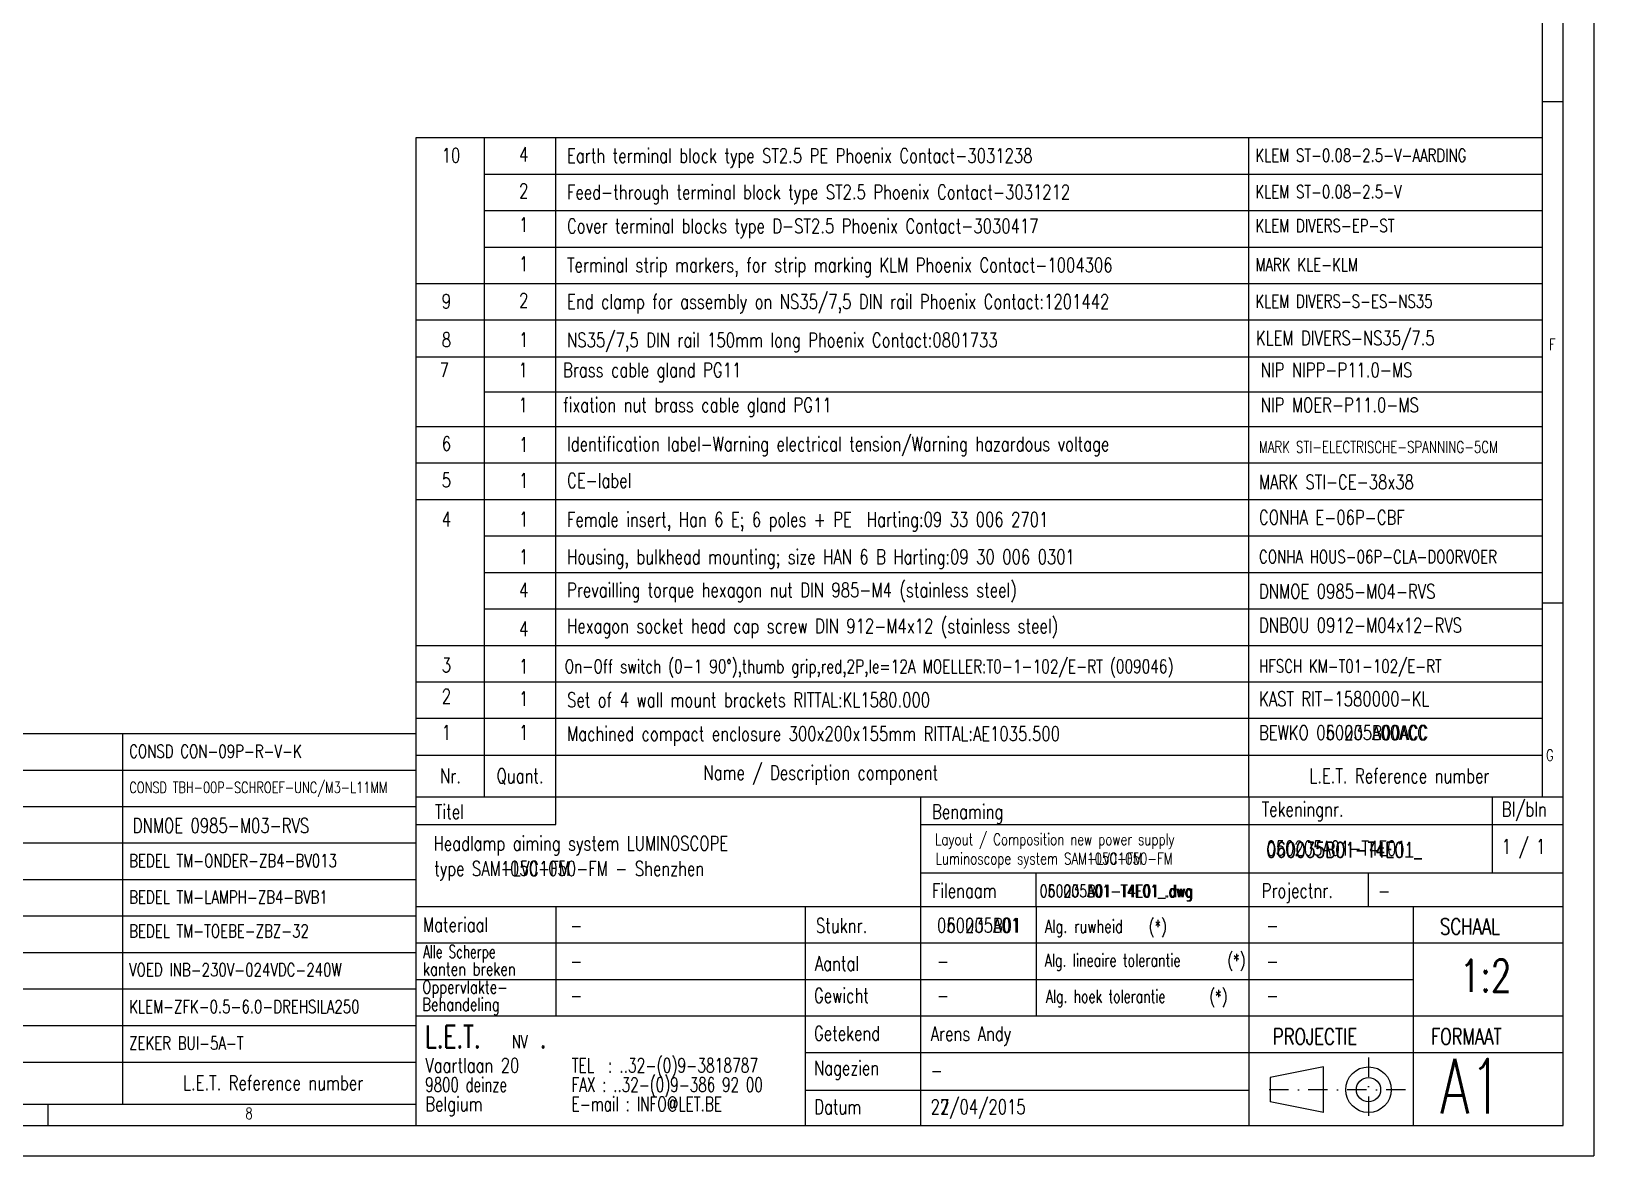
# Model space of a CAD drawing. Extents: x 4137 to 28680, y 2446 to 6814.
# Drawn here: x 11024 to 11538, y 3027 to 3397 of the extents above; entities that cross this region are included whole.
import ezdxf

# ---------------------------------------------------------------- set-up
doc = ezdxf.new("R2010")
doc.units = 0
doc.header["$LTSCALE"] = 0.5
doc.linetypes.add('DASHDOT', pattern=[25.4, 12.7, -6.35, 0, -6.35])
doc.layers.get('0').update_dxf_attribs({"linetype": 'CONTINUOUS'})
for name, color, linetype in [('DIM', 5, 'CONTINUOUS'), ('HLIJN', 1, 'DASHDOT'), ('VOL', 2, 'CONTINUOUS')]:
    doc.layers.add(name, color=color, linetype=linetype)
doc.styles.get("Standard").update_dxf_attribs({"font": 'simplex.shx'})

# ---------------------------------------------------------------- blocks, each defined once
blk = doc.blocks.new('SW_NOTE_0')
at = {"color": 0, "linetype": 'Continuous', "width": 0.7}
for s, height, p in [('L.E.T.', 3.704, (0, 1.35)), ('NV', 2.117, (14.27, 1.33)), ('.', 3.7, (18.81, 1.35))]:
    blk.add_text(s, height=height, dxfattribs=at).set_placement(p)
blk = doc.blocks.new('SW_NOTE_1')
at = {"color": 0, "linetype": 'Continuous'}
for s, height, width, p in [('Vaartlaan 20', 2.3813, 0.75, (0, 0.66)), ('9800 deinze', 2.3813, 0.675, (0, -2.51)), ('Belgium', 2.381, 0.75, (0, -5.69))]:
    blk.add_text(s, height=height, dxfattribs=dict(at, width=width)).set_placement(p)
blk = doc.blocks.new('SW_NOTE_2')
at = {"color": 0, "linetype": 'Continuous'}
for s, width, p in [('TEL  : ..32-(0)9-3818787', 0.698864, (0, 0.66)), ('FAX : ..32-(0)9-386 92 00', 0.684783, (0, -2.51)), ('E-mail : INFO@LET.BE', 0.690789, (0, -5.69))]:
    blk.add_text(s, height=2.3813, dxfattribs=dict(at, width=width)).set_placement(p)
blk = doc.blocks.new('SW_NOTE_3')
at = {"color": 0, "linetype": 'Continuous', "width": 0.75}
for s, height, p in [('Alg. ruwheid', 2.1167, (0, 0.59)), ('(*)', 2.117, (17.1, 0.59))]:
    blk.add_text(s, height=height, dxfattribs=at).set_placement(p)
blk = doc.blocks.new('SW_NOTE_4')
at = {"color": 0, "linetype": 'Continuous', "width": 0.75}
for s, p in [('Oppervlakte-', (0, 0.59)), ('Behandeling', (0, -2.24))]:
    blk.add_text(s, height=2.1167, dxfattribs=at).set_placement(p)
blk = doc.blocks.new('SW_NOTE_5')
at = {"color": 0, "linetype": 'Continuous'}
for s, width, p in [('Alle Scherpe', 0.681818, (0, 0.59)), ('kanten breken', 0.75, (0, -2.24))]:
    blk.add_text(s, height=2.1167, dxfattribs=dict(at, width=width)).set_placement(p)
blk = doc.blocks.new('SW_NOTE_6')
at = {"color": 0, "linetype": 'Continuous'}
for s, height, width, p in [('Alg. lineaire tolerantie', 2.1167, 0.715909, (0, 0.59)), ('(*)', 2.117, 0.75, (30.03, 0.59))]:
    blk.add_text(s, height=height, dxfattribs=dict(at, width=width)).set_placement(p)
blk = doc.blocks.new('SW_NOTE_7')
at = {"color": 0, "linetype": 'Continuous'}
for s, height, width, p in [('Alg. hoek tolerantie', 2.1167, 0.708333, (0, 0.59)), ('(*)', 2.117, 0.75, (26.87, 0.59))]:
    blk.add_text(s, height=height, dxfattribs=dict(at, width=width)).set_placement(p)

msp = doc.modelspace()

# ---------------------------------------------------------------- linework, layer by layer
at = {"color": 7, "linetype": 'Continuous'}
for p, q in [((11537.8, 4215.32), (11537.8, 3027.32)), ((11537.8, 4215.32), (11537.8, 3027.32)), ((11527.8, 3037.32), (11527.8, 4205.32)), ((11527.8, 3037.32), (11527.8, 4205.32)), ((11520.8, 4198.32), (11520.8, 3145.32)), ((11520.8, 4198.32), (11520.8, 3145.32)), ((11150.4, 3145.32), (11527.8, 3145.32)), ((11150.4, 3145.32), (11150.4, 3037.32)), ((11150.4, 3145.32), (11527.8, 3145.32)), ((11150.4, 3145.32), (11150.4, 3037.32)), ((11196.4, 3136.32), (11196.4, 3145.32)), ((11196.4, 3136.32), (11196.4, 3145.32)), ((11316.4, 3145.32), (11316.4, 3109.32)), ((11316.4, 3145.32), (11316.4, 3109.32)), ((11424.4, 3145.32), (11424.4, 3109.32)), ((11424.4, 3145.32), (11424.4, 3109.32)), ((11504.4, 3145.32), (11504.4, 3120.32)), ((11504.4, 3145.32), (11504.4, 3120.32)), ((11150.4, 3136.32), (11196.4, 3136.32)), ((11150.4, 3136.32), (11196.4, 3136.32)), ((11316.4, 3136.32), (11527.8, 3136.32)), ((11316.4, 3136.32), (11527.8, 3136.32)), ((11316.4, 3120.32), (11527.8, 3120.32)), ((11316.4, 3120.32), (11527.8, 3120.32)), ((11354.4, 3109.32), (11354.4, 3120.32)), ((11354.4, 3109.32), (11354.4, 3120.32)), ((11463.72, 3109.32), (11463.72, 3120.32)), ((11463.72, 3109.32), (11463.72, 3120.32)), ((11150.4, 3109.32), (11527.8, 3109.32)), ((11150.4, 3109.32), (11527.8, 3109.32)), ((11196.4, 3109.32), (11196.4, 3073.32)), ((11196.4, 3109.32), (11196.4, 3073.32)), ((11278.4, 3109.32), (11278.4, 3037.32)), ((11278.4, 3109.32), (11278.4, 3037.32)), ((11316.4, 3109.32), (11316.4, 3037.32)), ((11316.4, 3109.32), (11316.4, 3037.32)), ((11354.4, 3109.32), (11354.4, 3073.32)), ((11354.4, 3109.32), (11354.4, 3073.32)), ((11424.4, 3109.32), (11424.4, 3073.32)), ((11424.4, 3109.32), (11424.4, 3073.32)), ((11478.4, 3109.32), (11478.4, 3037.32)), ((11478.4, 3109.32), (11478.4, 3037.32)), ((11150.4, 3097.32), (11527.8, 3097.32)), ((11150.4, 3097.32), (11527.8, 3097.32)), ((11150.4, 3085.32), (11478.4, 3085.32)), ((11150.4, 3085.32), (11478.4, 3085.32)), ((11150.4, 3073.32), (11527.8, 3073.32)), ((11150.4, 3073.32), (11527.8, 3073.32)), ((11424.4, 3073.32), (11424.4, 3037.32)), ((11424.4, 3073.32), (11424.4, 3037.32)), ((11278.4, 3061.32), (11527.8, 3061.32)), ((11278.4, 3061.32), (11527.8, 3061.32)), ((11278.4, 3048.88), (11424.4, 3048.88)), ((11278.4, 3048.88), (11424.4, 3048.88)), ((9882.8, 3044.32), (11150.4, 3044.32)), ((9882.8, 3044.32), (11150.4, 3044.32)), ((9875.8, 3037.32), (11527.8, 3037.32)), ((9875.8, 3037.32), (11527.8, 3037.32)), ((9855.8, 3027.32), (11537.8, 3027.32)), ((9855.8, 3027.32), (11537.8, 3027.32))]:
    msp.add_line(p, q, dxfattribs=at)
at = {"layer": 'DIM', "color": 7, "linetype": 'Continuous'}
for p, q in [((11520.8, 3374.03), (11527.8, 3374.03)), ((11520.8, 3374.03), (11527.8, 3374.03)), ((11520.8, 3209.17), (11527.8, 3209.17)), ((11520.8, 3209.17), (11527.8, 3209.17)), ((11029.4, 3044.32), (11029.4, 3037.32)), ((11029.4, 3044.32), (11029.4, 3037.32))]:
    msp.add_line(p, q, dxfattribs=at)
at = {"layer": 'DIM'}
for p, q in [((11150.4, 3362.09), (11150.4, 3145.32)), ((11520.8, 3362.09), (11150.4, 3362.09)), ((11150.4, 3362.09), (11150.4, 3145.32)), ((11520.8, 3362.09), (11150.4, 3362.09)), ((11172.93, 3145.32), (11172.93, 3362.09)), ((11172.93, 3145.32), (11172.93, 3362.09)), ((11196.4, 3145.32), (11196.4, 3362.09)), ((11196.4, 3145.32), (11196.4, 3362.09)), ((11424.4, 3145.32), (11424.4, 3362.09)), ((11424.4, 3145.32), (11424.4, 3362.09)), ((11520.8, 3350.09), (11172.93, 3350.09)), ((11520.8, 3350.09), (11172.93, 3350.09)), ((11520.8, 3338.09), (11172.93, 3338.09)), ((11520.8, 3338.09), (11172.93, 3338.09)), ((11520.8, 3326.09), (11172.93, 3326.09)), ((11520.8, 3326.09), (11172.93, 3326.09)), ((11520.8, 3314.09), (11150.4, 3314.09)), ((11520.8, 3314.09), (11150.4, 3314.09)), ((11520.8, 3302.09), (11150.4, 3302.09)), ((11520.8, 3302.09), (11150.4, 3302.09)), ((11150.4, 3290.09), (11520.78, 3290.09)), ((11150.4, 3290.09), (11520.78, 3290.09)), ((11172.93, 3278.59), (11520.78, 3278.59)), ((11172.93, 3278.59), (11520.78, 3278.59)), ((11520.8, 3267.08), (11150.4, 3267.08)), ((11520.8, 3267.08), (11150.4, 3267.08)), ((11520.8, 3255.08), (11150.4, 3255.08)), ((11520.8, 3255.08), (11150.4, 3255.08)), ((11520.8, 3243.08), (11150.4, 3243.08)), ((11520.8, 3243.08), (11150.4, 3243.08)), ((11520.8, 3243.08), (11150.4, 3243.08)), ((11520.8, 3243.08), (11150.4, 3243.08)), ((11520.8, 3231.08), (11172.93, 3231.08)), ((11520.8, 3231.08), (11172.93, 3231.08)), ((11520.8, 3219.08), (11172.93, 3219.08)), ((11520.8, 3219.08), (11172.93, 3219.08)), ((11520.8, 3207.08), (11172.93, 3207.08)), ((11520.8, 3207.08), (11172.93, 3207.08)), ((11520.8, 3195.08), (11150.4, 3195.08)), ((11520.8, 3195.08), (11150.4, 3195.08)), ((11520.8, 3195.08), (11150.4, 3195.08)), ((11520.8, 3195.08), (11150.4, 3195.08)), ((11520.8, 3183.08), (11150.4, 3183.08)), ((11520.8, 3183.08), (11150.4, 3183.08)), ((11520.8, 3171.08), (11150.4, 3171.08)), ((11520.8, 3171.08), (11150.4, 3171.08)), ((11150.4, 3166.08), (10780, 3166.08)), ((11054, 3044.32), (11054, 3166.08)), ((11150.4, 3159.08), (11520.8, 3159.08)), ((11150.4, 3159.08), (11520.8, 3159.08)), ((11150.4, 3154.08), (10802.53, 3154.08)), ((11150.4, 3142.08), (10802.53, 3142.08)), ((11150.4, 3142.08), (10802.53, 3142.08)), ((11150.4, 3130.08), (10780, 3130.08)), ((11150.4, 3130.08), (10780, 3130.08)), ((11054, 3044.32), (11054, 3130.08)), ((11150.4, 3118.08), (10802.53, 3118.08)), ((11150.4, 3118.08), (10802.53, 3118.08)), ((11150.4, 3106.08), (10802.53, 3106.08)), ((11150.4, 3106.08), (10802.53, 3106.08)), ((11150.4, 3106.08), (10802.53, 3106.08)), ((11150.4, 3106.08), (10802.53, 3106.08)), ((11150.4, 3094.08), (10780, 3094.08)), ((11150.4, 3094.08), (10780, 3094.08)), ((11150.4, 3082.08), (10780, 3082.08)), ((11150.4, 3082.08), (10780, 3082.08)), ((11150.4, 3070.08), (10802.53, 3070.08)), ((11150.4, 3070.08), (10802.53, 3070.08)), ((10780, 3058.08), (11150.4, 3058.08)), ((10780, 3058.08), (11150.4, 3058.08))]:
    msp.add_line(p, q, dxfattribs=at)
at = {"layer": 'HLIJN'}
for p, q in [((11463.72, 3059.65), (11463.72, 3038.44)), ((11463.72, 3059.65), (11463.72, 3038.44)), ((11475.84, 3049.05), (11429.44, 3049.05)), ((11475.84, 3049.05), (11429.44, 3049.05))]:
    msp.add_line(p, q, dxfattribs=at)
at = {"layer": 'VOL', "color": 7}
for p, q in [((11448.88, 3056.55), (11431.37, 3053.05)), ((11448.88, 3056.55), (11431.37, 3053.05)), ((11431.37, 3053.05), (11431.37, 3045.05)), ((11431.37, 3053.05), (11431.37, 3045.05)), ((11448.88, 3041.55), (11448.88, 3056.55)), ((11448.88, 3041.55), (11448.88, 3056.55))]:
    msp.add_line(p, q, dxfattribs=at)
at = {"layer": 'VOL', "color": 7, "linetype": 'Continuous'}
msp.add_line((11448.88, 3041.55), (11431.37, 3045.05), dxfattribs=at)
msp.add_line((11448.88, 3041.55), (11431.37, 3045.05), dxfattribs=at)
at = {"layer": 'VOL', "color": 7}
for radius in [7.5, 7.5, 4, 4]:
    msp.add_circle((11463.72, 3049.05), radius, dxfattribs=at)

# ---------------------------------------------------------------- block references
at = {"color": 7, "linetype": 'Continuous', "xscale": 2, "yscale": 2, "zscale": 2}
for name, p in [('SW_NOTE_3', (11357.22, 3099.49)), ('SW_NOTE_3', (11357.22, 3099.49)), ('SW_NOTE_5', (11152.75, 3091.13)), ('SW_NOTE_5', (11152.75, 3091.13)), ('SW_NOTE_6', (11357.22, 3088.34)), ('SW_NOTE_6', (11357.22, 3088.34)), ('SW_NOTE_4', (11152.52, 3079.48)), ('SW_NOTE_4', (11152.52, 3079.48)), ('SW_NOTE_7', (11357.62, 3076.46)), ('SW_NOTE_7', (11357.62, 3076.46)), ('SW_NOTE_0', (11153.51, 3060.07)), ('SW_NOTE_0', (11153.51, 3060.07)), ('SW_NOTE_1', (11153.51, 3053.34)), ('SW_NOTE_1', (11153.51, 3053.34)), ('SW_NOTE_2', (11201.62, 3053.34)), ('SW_NOTE_2', (11201.62, 3053.34))]:
    msp.add_blockref(name, p, dxfattribs=at)

# ---------------------------------------------------------------- texts
at = {"color": 7, "linetype": 'Continuous', "width": 0.75}
for s, height, p in [('Titel', 4.762, (11156.68, 3138.11)), ('Titel', 4.762, (11156.68, 3138.11)), ('Benaming', 4.762, (11320.18, 3138.11)), ('Benaming', 4.762, (11320.18, 3138.11)), ('Tekeningnr.', 4.7625, (11428.6, 3138.93)), ('Tekeningnr.', 4.7625, (11428.6, 3138.93)), ('Bl/bln', 4.762, (11507.53, 3138.93)), ('Bl/bln', 4.762, (11507.53, 3138.93)), ('Filenaam', 4.762, (11320.13, 3112.12)), ('Filenaam', 4.762, (11320.13, 3112.12)), ('Projectnr.', 4.762, (11428.6, 3112.12)), ('Projectnr.', 4.762, (11428.6, 3112.12)), ('Materiaal', 4.762, (11152.75, 3100.91)), ('Materiaal', 4.762, (11152.75, 3100.91)), ('Stuknr.', 4.762, (11282.01, 3100.65)), ('Stuknr.', 4.762, (11282.01, 3100.65)), ('SCHAAL', 5.292, (11487.25, 3100.09)), ('SCHAAL', 5.292, (11487.25, 3100.09)), ('Aantal', 4.762, (11281.62, 3088.19)), ('Aantal', 4.762, (11281.62, 3088.19)), ('1:2', 10.583, (11493.73, 3081.25)), ('1:2', 10.583, (11493.73, 3081.25)), ('Gewicht', 4.762, (11281.35, 3077.63)), ('Gewicht', 4.762, (11281.35, 3077.63)), ('Getekend', 4.762, (11281.35, 3065.23)), ('Getekend', 4.762, (11281.35, 3065.23)), ('PROJECTIE', 5.292, (11432.26, 3063.86)), ('PROJECTIE', 5.292, (11432.26, 3063.86)), ('FORMAAT', 5.292, (11484.26, 3063.86)), ('FORMAAT', 5.292, (11484.26, 3063.86)), ('Nagezien', 4.762, (11281.35, 3053.82)), ('Nagezien', 4.762, (11281.35, 3053.82)), ('Datum', 4.762, (11281.44, 3041.03)), ('Datum', 4.762, (11281.44, 3041.03))]:
    msp.add_text(s, height=height, dxfattribs=at).set_placement(p)
at = {"layer": 'DIM', "width": 0.75}
for s, height, p in [('10', 4.762, (11158.93, 3353.97)), ('10', 4.762, (11158.93, 3353.97)), ('4', 4.76, (11184.35, 3354.29)), ('4', 4.76, (11184.35, 3354.29)), ('Earth terminal block type ST2.5 PE Phoenix Contact-3031238', 4.7625, (11200.13, 3353.88)), ('Earth terminal block type ST2.5 PE Phoenix Contact-3031238', 4.7625, (11200.13, 3353.88)), ('KLEM ST-0.08-2.5-V-AARDING', 4.2862, (11426.51, 3354.23)), ('KLEM ST-0.08-2.5-V-AARDING', 4.2862, (11426.51, 3354.23)), ('2', 4.76, (11184.35, 3342.3)), ('2', 4.76, (11184.35, 3342.3)), ('Feed-through terminal block type ST2.5 Phoenix Contact-3031212', 4.7625, (11200.13, 3341.89)), ('Feed-through terminal block type ST2.5 Phoenix Contact-3031212', 4.7625, (11200.13, 3341.89)), ('KLEM ST-0.08-2.5-V', 4.2862, (11426.51, 3342.24)), ('KLEM ST-0.08-2.5-V', 4.2862, (11426.51, 3342.24)), ('1', 4.76, (11184.35, 3331.16)), ('1', 4.76, (11184.35, 3331.16)), ('Cover terminal blocks type D-ST2.5 Phoenix Contact-3030417', 4.7625, (11200.13, 3330.75)), ('Cover terminal blocks type D-ST2.5 Phoenix Contact-3030417', 4.7625, (11200.13, 3330.75)), ('KLEM DIVERS-EP-ST', 4.2862, (11426.51, 3331.1)), ('KLEM DIVERS-EP-ST', 4.2862, (11426.51, 3331.1)), ('1', 4.76, (11184.35, 3318.3)), ('1', 4.76, (11184.35, 3318.3)), ('Terminal strip markers, for strip marking KLM Phoenix Contact-1004306', 4.7625, (11200.13, 3317.89)), ('Terminal strip markers, for strip marking KLM Phoenix Contact-1004306', 4.7625, (11200.13, 3317.89)), ('MARK KLE-KLM', 4.2862, (11426.51, 3318.24)), ('MARK KLE-KLM', 4.2862, (11426.51, 3318.24)), ('9', 4.76, (11158.93, 3305.97)), ('9', 4.76, (11158.93, 3305.97)), ('2', 4.76, (11184.35, 3306.29)), ('2', 4.76, (11184.35, 3306.29)), ('End clamp for assembly on NS35/7,5 DIN rail Phoenix Contact:1201442 ', 4.7625, (11200.13, 3305.88)), ('End clamp for assembly on NS35/7,5 DIN rail Phoenix Contact:1201442 ', 4.7625, (11200.13, 3305.88)), ('KLEM DIVERS-S-ES-NS35', 4.2862, (11426.51, 3306.23)), ('KLEM DIVERS-S-ES-NS35', 4.2862, (11426.51, 3306.23)), ('KLEM DIVERS-NS35/7.5', 4.7625, (11426.66, 3293.9)), ('KLEM DIVERS-NS35/7.5', 4.7625, (11426.66, 3293.9)), ('8', 4.76, (11158.93, 3293.32)), ('8', 4.76, (11158.93, 3293.32)), ('1', 4.76, (11184.35, 3293.33)), ('1', 4.76, (11184.35, 3293.33)), ('NS35/7,5 DIN rail 150mm long Phoenix Contact:0801733', 4.7625, (11200.13, 3293.22)), ('NS35/7,5 DIN rail 150mm long Phoenix Contact:0801733', 4.7625, (11200.13, 3293.22)), ('7', 4.76, (11158.23, 3283.39)), ('7', 4.76, (11158.23, 3283.39)), ('1', 4.76, (11184.18, 3283.39)), ('1', 4.76, (11184.18, 3283.39)), ('Brass cable gland PG11', 4.7625, (11198.81, 3283.39)), ('Brass cable gland PG11', 4.7625, (11198.81, 3283.39)), ('NIP NIPP-P11.0-MS', 4.7625, (11428.25, 3283.39)), ('NIP NIPP-P11.0-MS', 4.7625, (11428.25, 3283.39)), ('1', 4.76, (11184.18, 3271.89)), ('1', 4.76, (11184.18, 3271.89)), ('fixation nut brass cable gland PG11', 4.7625, (11198.81, 3271.89)), ('fixation nut brass cable gland PG11', 4.7625, (11198.81, 3271.89)), ('NIP MOER-P11.0-MS', 4.7625, (11428.25, 3271.89)), ('NIP MOER-P11.0-MS', 4.7625, (11428.25, 3271.89)), ('6', 4.76, (11158.93, 3259.17)), ('6', 4.76, (11158.93, 3259.17)), ('1', 4.76, (11184.35, 3258.85)), ('1', 4.76, (11184.35, 3258.85)), ('Identification label-Warning electrical tension/Warning hazardous voltage', 4.7625, (11200.13, 3259.03)), ('Identification label-Warning electrical tension/Warning hazardous voltage', 4.7625, (11200.13, 3259.03)), ('MARK STI-ELECTRISCHE-SPANNING-5CM ', 3.8, (11427.66, 3258.55)), ('MARK STI-ELECTRISCHE-SPANNING-5CM ', 3.8, (11427.66, 3258.55)), ('5', 4.76, (11158.93, 3247.17)), ('5', 4.76, (11158.93, 3247.17)), ('1', 4.76, (11184.35, 3247.03)), ('1', 4.76, (11184.35, 3247.03)), ('CE-label', 4.762, (11200.13, 3247.03)), ('CE-label', 4.762, (11200.13, 3247.03)), ('MARK STI-CE-38x38', 4.7625, (11427.66, 3246.55)), ('MARK STI-CE-38x38', 4.7625, (11427.66, 3246.55)), ('4', 4.76, (11158.93, 3234.31)), ('4', 4.76, (11158.93, 3234.31)), ('1', 4.76, (11184.35, 3234.32)), ('1', 4.76, (11184.35, 3234.32)), ('Female insert, Han 6 E; 6 poles + PE  Harting:09 33 006 2701', 4.7625, (11200.13, 3234.21)), ('Female insert, Han 6 E; 6 poles + PE  Harting:09 33 006 2701', 4.7625, (11200.13, 3234.21)), ('CONHA E-06P-CBF', 4.7625, (11427.71, 3234.89)), ('CONHA E-06P-CBF', 4.7625, (11427.71, 3234.89)), ('1', 4.76, (11184.35, 3221.93)), ('1', 4.76, (11184.35, 3221.93)), ('Housing, bulkhead mounting; size HAN 6 B Harting:09 30 006 0301', 4.7625, (11200.13, 3221.93)), ('Housing, bulkhead mounting; size HAN 6 B Harting:09 30 006 0301', 4.7625, (11200.13, 3221.93)), ('CONHA HOUS-06P-CLA-DOORVOER', 4.2862, (11427.71, 3222.21)), ('CONHA HOUS-06P-CLA-DOORVOER', 4.2862, (11427.71, 3222.21)), ('4', 4.76, (11184.35, 3211.03)), ('4', 4.76, (11184.35, 3211.03)), ('Prevailling torque hexagon nut DIN 985-M4 (stainless steel)', 4.7625, (11200.13, 3211.03)), ('Prevailling torque hexagon nut DIN 985-M4 (stainless steel)', 4.7625, (11200.13, 3211.03)), ('DNMOE 0985-M04-RVS', 4.7625, (11427.71, 3210.55)), ('DNMOE 0985-M04-RVS', 4.7625, (11427.71, 3210.55)), ('4', 4.76, (11184.35, 3198.23)), ('4', 4.76, (11184.35, 3198.23)), ('Hexagon socket head cap screw DIN 912-M4x12 (stainless steel)', 4.7625, (11200.13, 3199.18)), ('Hexagon socket head cap screw DIN 912-M4x12 (stainless steel)', 4.7625, (11200.13, 3199.18)), ('DNBOU 0912-M04x12-RVS', 4.7625, (11427.71, 3199.44)), ('DNBOU 0912-M04x12-RVS', 4.7625, (11427.71, 3199.44)), ('On-Off switch (0-1 90°),thumb grip,red,2P,Ie=12A MOELLER:T0-1-102/E-RT (009046)', 4.3895, (11199.35, 3186.09)), ('On-Off switch (0-1 90°),thumb grip,red,2P,Ie=12A MOELLER:T0-1-102/E-RT (009046)', 4.3895, (11199.35, 3186.09)), ('HFSCH KM-T01-102/E-RT', 4.2862, (11427.71, 3186.21)), ('HFSCH KM-T01-102/E-RT', 4.2862, (11427.71, 3186.21)), ('3', 4.76, (11158.93, 3186.31)), ('3', 4.76, (11158.93, 3186.31)), ('1', 4.76, (11184.35, 3185.93)), ('1', 4.76, (11184.35, 3185.93)), ('2', 4.76, (11158.93, 3176.08)), ('2', 4.76, (11158.93, 3176.08)), ('1', 4.76, (11184.35, 3175.29)), ('1', 4.76, (11184.35, 3175.29)), ('Set of 4 wall mount brackets RITTAL:KL1580.000', 4.7625, (11200.13, 3174.88)), ('Set of 4 wall mount brackets RITTAL:KL1580.000', 4.7625, (11200.13, 3174.88)), ('KAST RIT-1580000-KL', 4.7625, (11427.71, 3175.23)), ('KAST RIT-1580000-KL', 4.7625, (11427.71, 3175.23)), ('1', 4.76, (11158.93, 3164.15)), ('1', 4.76, (11158.93, 3164.15)), ('1', 4.76, (11184.35, 3164.15)), ('1', 4.76, (11184.35, 3164.15)), ('Machined compact enclosure 300x200x155mm RITTAL:AE1035.500', 4.7625, (11200.13, 3163.74)), ('Machined compact enclosure 300x200x155mm RITTAL:AE1035.500', 4.7625, (11200.13, 3163.74)), ('BEWKO 050205A00ACC', 4.7625, (11427.71, 3164.09)), ('BEWKO 060035B00ACC', 4.7625, (11427.71, 3164.09)), ('CONSD CON-09P-R-V-K', 4.2862, (11056.11, 3158.22)), ('Name / Description component', 4.7625, (11244.99, 3150.94)), ('Name / Description component', 4.7625, (11244.99, 3150.94)), ('CONSD TBH-00P-SCHROEF-UNC/M3-L11MM', 3.6433, (11056.16, 3146.63)), ('Nr.', 4.762, (11158.36, 3149.9)), ('Nr.', 4.762, (11158.36, 3149.9)), ('Quant.', 4.762, (11176.95, 3149.9)), ('Quant.', 4.762, (11176.95, 3149.9)), ('L.E.T. Reference number', 4.7625, (11444.26, 3149.9)), ('L.E.T. Reference number', 4.7625, (11444.26, 3149.9)), ('DNMOE 0985-M03-RVS', 4.7625, (11057.31, 3133.55)), ('Headlamp aiming system LUMINOSCOPE', 4.7625, (11156.23, 3127.67)), ('Headlamp aiming system LUMINOSCOPE', 4.7625, (11156.23, 3127.67)), ('Layout / Composition new power supply', 3.81, (11321.18, 3129.49)), ('Layout / Composition new power supply', 3.81, (11321.18, 3129.49)), ('050205A01-T4E01_', 4.7625, (11430.17, 3126.08)), ('060035B01-T4E01_', 5, (11430.17, 3125.41)), ('1 / 1', 4.762, (11507.53, 3126.65)), ('1 / 1', 4.762, (11507.53, 3126.65)), ('BEDEL TM-ONDER-ZB4-BV013', 4.2862, (11056.11, 3122.22)), ('BEDEL TM-ONDER-ZB4-BV013', 4.2862, (11056.11, 3122.22)), ('Luminoscope system SAM1050-FM', 3.81, (11321.33, 3123.15)), ('Luminoscope system SAM-LVC1050-FM', 3.81, (11321.33, 3123.15)), ('type SAM1050-FM', 4.7625, (11156.44, 3119.4)), ('type SAM-LVC1050-FM - Shenzhen', 4.7625, (11156.44, 3119.4)), ('BEDEL TM-LAMPH-ZB4-BVB1', 4.2862, (11056.11, 3110.23)), ('BEDEL TM-LAMPH-ZB4-BVB1', 4.2862, (11056.11, 3110.23)), ('050205A01-T4E01_.dwg', 4.0481, (11355.57, 3112.38)), ('060035B01-T4E01_.dwg', 4.0481, (11355.57, 3112.38)), ('-', 4.76, (11466.88, 3112.12)), ('-', 4.76, (11466.88, 3112.12)), ('050205A01', 4.762, (11321.83, 3100.71)), ('060035B01', 4.762, (11321.83, 3100.71)), ('BEDEL TM-TOEBE-ZBZ-32', 4.2862, (11056.11, 3099.09)), ('BEDEL TM-TOEBE-ZBZ-32', 4.2862, (11056.11, 3099.09)), ('-', 4.76, (11201.15, 3100.71)), ('-', 4.76, (11201.15, 3100.71)), ('-', 4.76, (11430.16, 3100.71)), ('-', 4.76, (11430.16, 3100.71)), ('VOED INB-230V-024VDC-240W', 4.2862, (11056.11, 3086.34)), ('VOED INB-230V-024VDC-240W', 4.2862, (11056.11, 3086.34)), ('-', 4.76, (11201.15, 3088.97)), ('-', 4.76, (11201.15, 3088.97)), ('-', 4.76, (11321.83, 3088.97)), ('-', 4.76, (11321.83, 3088.97)), ('-', 4.76, (11430.16, 3088.97)), ('-', 4.76, (11430.16, 3088.97)), ('KLEM-ZFK-0.5-6.0-DREHSILA250', 4.2862, (11056.11, 3074.22)), ('KLEM-ZFK-0.5-6.0-DREHSILA250', 4.2862, (11056.11, 3074.22)), ('-', 4.76, (11201.15, 3077.63)), ('-', 4.76, (11201.15, 3077.63)), ('-', 4.76, (11321.83, 3077.63)), ('-', 4.76, (11321.83, 3077.63)), ('-', 4.76, (11430.16, 3077.63)), ('-', 4.76, (11430.16, 3077.63)), ('Arens Andy', 4.762, (11319.72, 3065.1)), ('Arens Andy', 4.762, (11319.72, 3065.1)), ('ZEKER BUI-5A-T', 4.2862, (11056.11, 3062.22)), ('ZEKER BUI-5A-T', 4.2862, (11056.11, 3062.22)), ('L.E.T. Reference number', 4.7625, (11073.86, 3048.9)), ('L.E.T. Reference number', 4.7625, (11073.86, 3048.9)), ('-', 4.76, (11319.72, 3052.97)), ('-', 4.76, (11319.72, 3052.97)), ('27/04/2015', 4.762, (11319.72, 3041.03)), ('22/04/2015', 4.762, (11319.72, 3041.03))]:
    msp.add_text(s, height=height, dxfattribs=at).set_placement(p)
at = {"layer": 'DIM', "color": 7, "width": 0.75}
for s, p in [('F', (11523.06, 3292.29)), ('F', (11523.06, 3292.29)), ('G', (11522.1, 3157.19)), ('G', (11522.1, 3157.19)), ('8', (11094.38, 3039.39)), ('8', (11094.38, 3039.39))]:
    msp.add_text(s, height=3.7, dxfattribs=at).set_placement(p)
at = {"layer": 'VOL', "color": 7, "width": 0.7}
msp.add_text('A1', height=17.992, dxfattribs=at).set_placement((11487.25, 3041.18))
msp.add_text('A1', height=17.992, dxfattribs=at).set_placement((11487.25, 3041.18))

doc.saveas('drawing.dxf')
